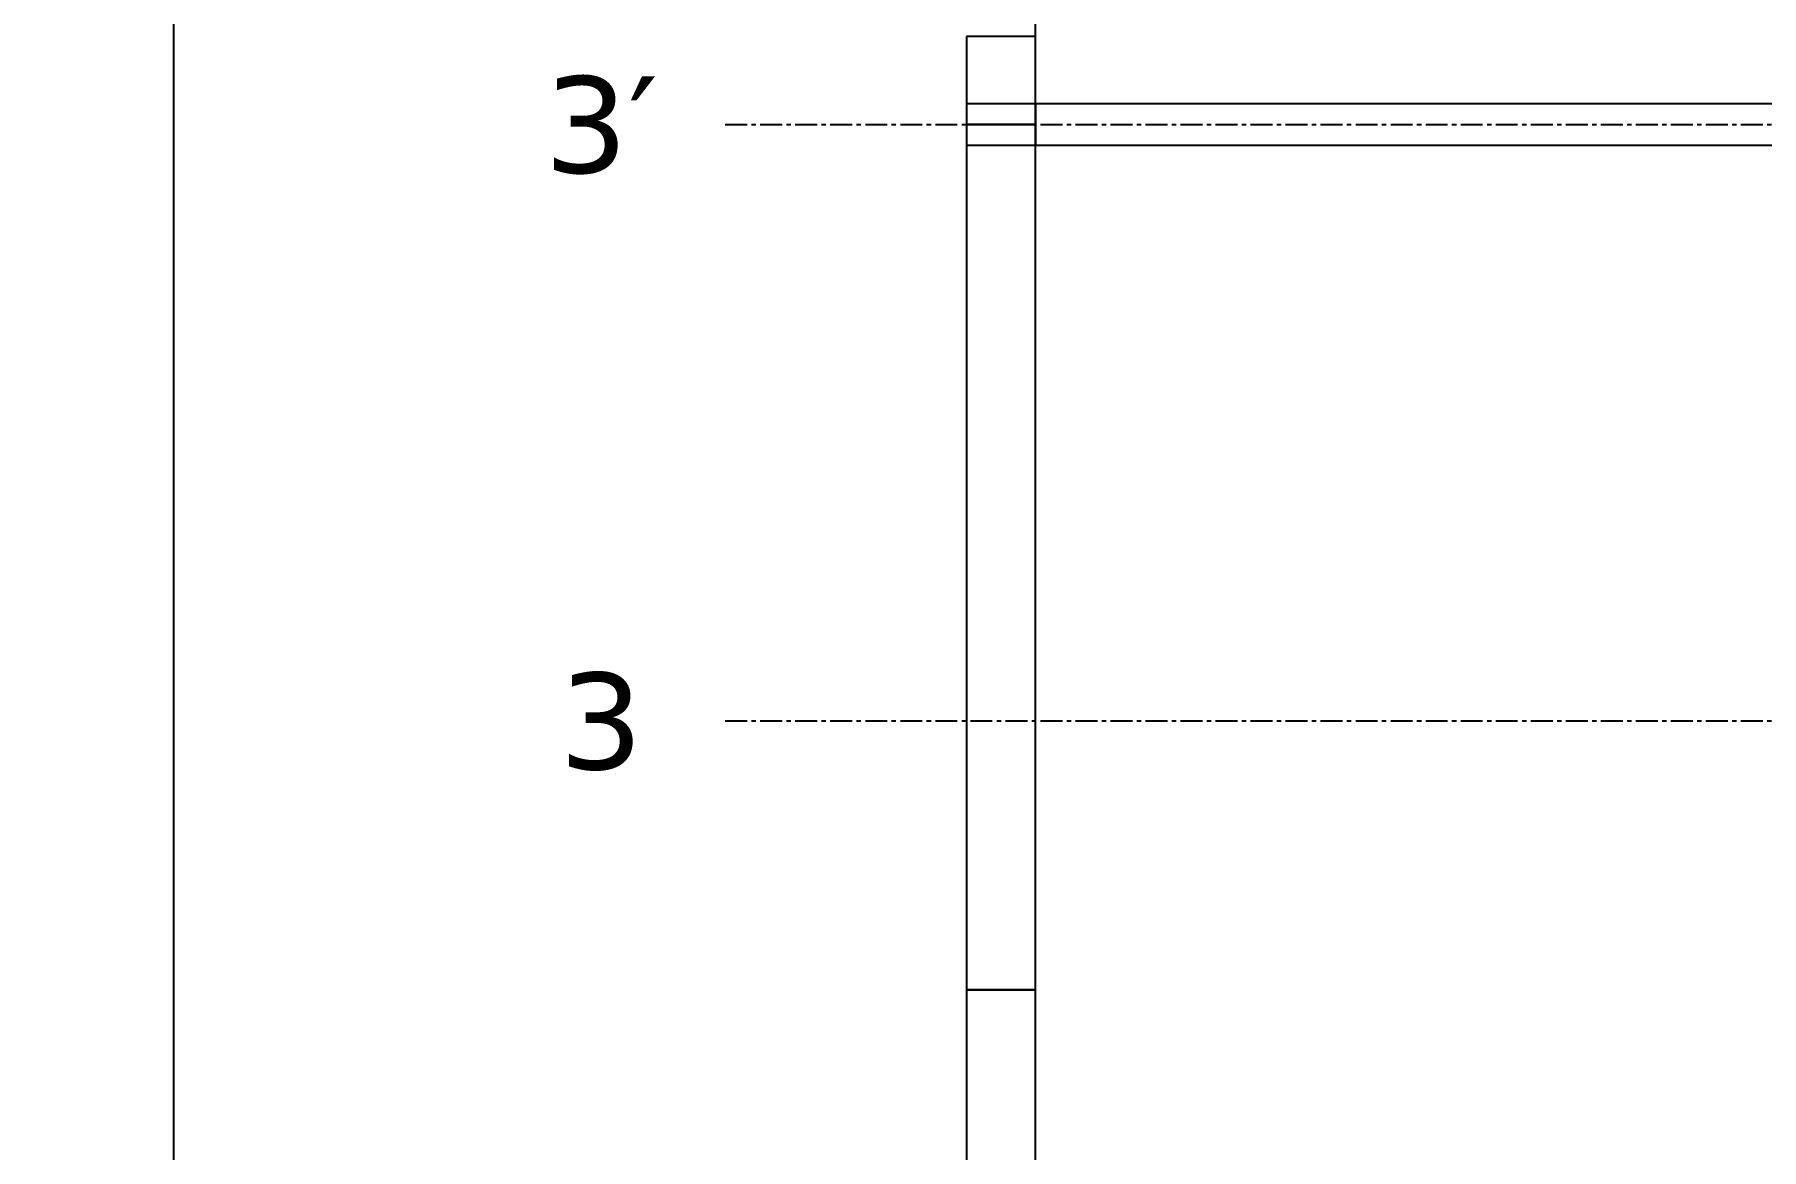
# Model space of a CAD drawing. Header units: centimetres. Extents: x -135 to 4159, y -1445 to 1077.
# Drawn here: x -135.2 to 115.3, y 170.1 to 331.8 of the extents above; entities that cross this region are included whole.
import ezdxf
from ezdxf.enums import TextEntityAlignment as Align

# ---------------------------------------------------------------- set-up
doc = ezdxf.new("R2010")
doc.units = ezdxf.units.CM
doc.linetypes.add('CENTER', pattern=[5.08, 3.175, -0.635, 0.635, -0.635])
for name, color, linetype in [('AKS', 4, 'CENTER'), ('AKS_YAZI', 4, 'Continuous'), ('DIS_DUVAR_100', 30, 'Continuous'), ('DIS_UCLU_H_100', 3, 'Continuous'), ('IC_DUVAR_60', 30, 'Continuous'), ('OLCULER', 7, 'Continuous')]:
    doc.layers.add(name, color=color, linetype=linetype)
doc.styles.add('PORTMAN', font='DejaVuSans.ttf')
doc.dimstyles.new('PORTMAN', dxfattribs={"dimtxt": 14, "dimasz": 9, "dimexe": 6, "dimexo": 5, "dimgap": 4, "dimtad": 1, "dimtxsty": 'PORTMAN', "dimblk": 'ARCHTICK', "dimcen": 2.5, "dimazin": 3, "dimtfac": 0.5, "dimtmove": 2, "dimatfit": 3})

# ---------------------------------------------------------------- blocks, each defined once
blk = doc.blocks.new('BOM_I01_1255p0_IC_DOLU')
blk.add_lwpolyline([(0, 0), (6, 0), (6, 125.5), (0, 125.5)], close=True)
blk = doc.blocks.new('BOM_D01_1255p0_DIS_DOLU')
blk.add_lwpolyline([(0, 0), (10, 0), (10, 125.5), (0, 125.5)], close=True)
blk = doc.blocks.new('BOM_D09_1255p0_DIS_K02_SOL')
blk.add_lwpolyline([(112.75, 0), (125.5, 0), (125.5, 10), (112.75, 10)], close=True)
blk = doc.blocks.new('BOM_B05_UCLU_H_DIS_100x60')
blk.add_lwpolyline([(-5, -3), (5, -3), (5, 3), (-5, 3)], close=True)
blk = doc.blocks.new('_ARCHTICK')
at = {"color": 0, "linetype": 'BYBLOCK', "const_width": 0.15}
blk.add_lwpolyline([(-0.5, -0.5), (0.5, 0.5)], dxfattribs=at)

msp = doc.modelspace()

# ---------------------------------------------------------------- linework, layer by layer
at = {"layer": 'AKS'}
for p, q in [((10, -35), (10, 780.25)), ((-35, 318.75), (808, 318.75)), ((-35, 232.25), (808, 232.25))]:
    msp.add_line(p, q, dxfattribs=at)

# ---------------------------------------------------------------- block references
at = {"layer": 'DIS_DUVAR_100', "rotation": 270}
msp.add_blockref('BOM_D09_1255p0_DIS_K02_SOL', (0, 444.25), dxfattribs=at)
at = {"layer": 'DIS_DUVAR_100'}
for p in [(0, 193.25), (0, 67.75)]:
    msp.add_blockref('BOM_D01_1255p0_DIS_DOLU', p, dxfattribs=at)
at = {"layer": 'DIS_UCLU_H_100'}
msp.add_blockref('BOM_B05_UCLU_H_DIS_100x60', (5, 318.75), dxfattribs=at)
at = {"layer": 'IC_DUVAR_60', "rotation": 270}
msp.add_blockref('BOM_I01_1255p0_IC_DOLU', (10, 321.75), dxfattribs=at)

# ---------------------------------------------------------------- texts
at = {"layer": 'AKS_YAZI', "style": 'PORTMAN'}
for s, p in [('3′', (-53, 318.75)), ('3', (-53, 232.25))]:
    msp.add_text(s, height=14, dxfattribs=at).set_placement(p, align=Align.MIDDLE_CENTER)

# ---------------------------------------------------------------- dimensions: what is measured, and where the dimension line sits
at = {"layer": 'OLCULER'}
msp.add_linear_dim(base=(-115, 0), p1=(0, 0), p2=(0, 739.25), angle=90, dimstyle='PORTMAN', override={"dimtxt": 14, "dimasz": 9, "dimexe": 6, "dimexo": 5, "dimdec": 2, "dimzin": 8, "dimdsep": 44}, dxfattribs=at).render()

doc.saveas('drawing.dxf')
